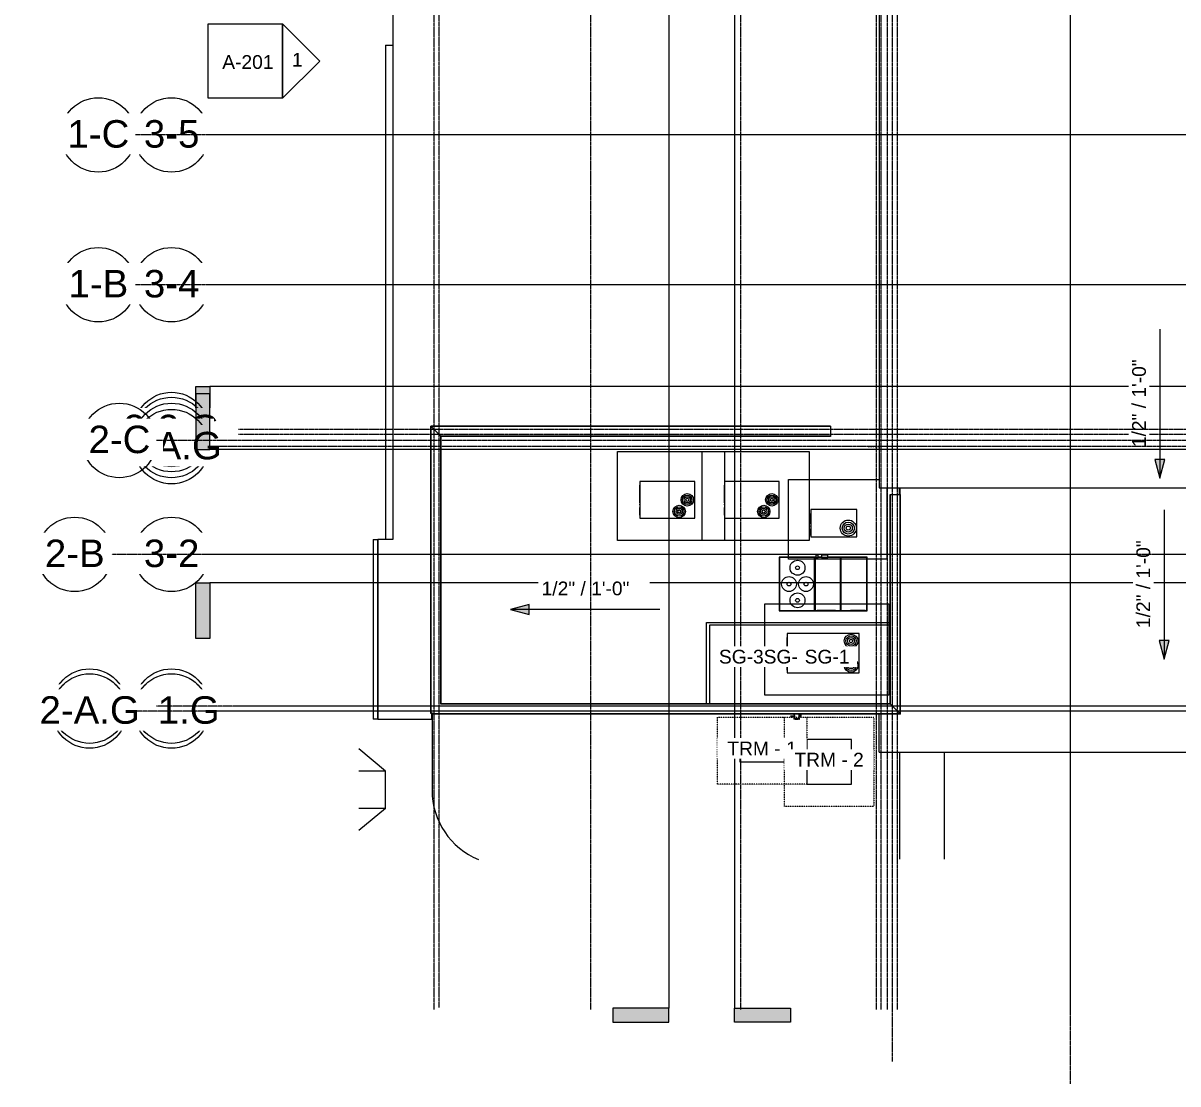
# Model space of a CAD drawing. Header units: inches. Extents: x 21400 to 32582, y -23426 to -19984.
# Drawn here: x 21400 to 23259, y -23396 to -21687 of the extents above; entities that cross this region are included whole.
import ezdxf

# ---------------------------------------------------------------- set-up
doc = ezdxf.new("R2010")
doc.units = ezdxf.units.IN
doc.header["$MEASUREMENT"] = 0
doc.linetypes.add('Dash', pattern=[0.25, 0.125, -0.125])
doc.linetypes.add('Grid Line 1_2_', pattern=[0.875, 0.5, -0.125, 0.125, -0.125])
for name, color, linetype, lineweight in [('A-DETL', 90, 'Continuous', 9), ('A-ROOF', 132, 'Continuous', 9), ('A-ROOF-OTLN', 132, 'Continuous', 9), ('A-WALL', 113, 'Continuous', 9), ('Conc', 7, 'Continuous', 9), ('E-ELE-QPM-IDEN', 2, 'Continuous', 9), ('E-ELEC-EQPM', 71, 'Continuous', 9), ('EOP-PR', 4, 'Continuous', 9), ('G-ANNO-DIMS', 111, 'Continuous', 9), ('G-ANNO-SYMB', 111, 'Continuous', 9), ('I-WALL', 2, 'Continuous', 9), ('M-EQPM', 50, 'Continuous', 9), ('P-SANR-FIXT', 6, 'Continuous', 9), ('S-GRID', 1, 'Continuous', 9), ('S-GRID-IDEN', 1, 'Continuous', 9)]:
    doc.layers.add(name, color=color, linetype=linetype, lineweight=lineweight)
doc.styles.add('Arial', font='arial.ttf', dxfattribs={"height": 44.258982})
doc.styles.add('Arial_1', font='arial.ttf', dxfattribs={"height": 22.129491})

# ---------------------------------------------------------------- blocks, each defined once
blk = doc.blocks.new('AHU-Rooftop-Carrier 48TC 15-28 ton - TC025-1347267-Roof Plan')
at = {"layer": 'M-EQPM'}
for p, q in [((-67.5, 43.2), (-70.7, 43.2)), ((-70.7, 43.2), (-70.7, -43.2)), ((-70.3, 42.5), (-70.3, -42.5)), ((70, 42.7), (-70, 42.7)), ((-44.1, 43.3), (-67.5, 43.3)), ((-67.5, 43.3), (-67.5, 42.7)), ((-67.5, 42.7), (-44.1, 42.7)), ((-44.1, 42.7), (-44.1, 43.3)), ((-20, 43.2), (-44.1, 43.2)), ((-29.1, 42.7), (-29.1, -42.7)), ((-28.1, 42.7), (-28.1, -42.7)), ((9.8, 43.3), (-20, 43.3)), ((-20, 43.3), (-20, 42.7)), ((-20, 42.7), (9.8, 42.7)), ((9.8, 42.7), (9.8, 43.3)), ((70.8, 43.2), (9.8, 43.2)), ((12.6, 42.7), (12.6, -42.7)), ((14.1, 42.7), (14.1, -42.7)), ((70.3, -42.5), (70.3, 42.5)), ((70.8, -43.2), (70.8, 43.2)), ((-70.7, -43.2), (-7.5, -43.2)), ((-70, -42.7), (70, -42.7)), ((2.5, -42.7), (-7.5, -42.7)), ((-7.5, -42.7), (-7.5, -46.3)), ((-7.5, -46.3), (2.5, -46.3)), ((2.5, -46.3), (2.5, -42.7)), ((2.5, -43.2), (8.1, -43.2)), ((11.6, -42.7), (8.1, -42.7)), ((8.1, -42.7), (8.1, -46.3)), ((8.1, -46.3), (11.6, -46.3)), ((11.6, -46.3), (11.6, -42.7)), ((11.6, -43.2), (70.8, -43.2))]:
    blk.add_line(p, q, dxfattribs=at)
for centre, radius in [((41.3, 26.2), 12), ((41.3, 26.2), 3), ((27.6, 0), 12), ((27.6, 0), 3), ((55, 0), 12), ((55, 0), 3), ((41.3, -26.2), 12), ((41.3, -26.2), 3)]:
    blk.add_circle(centre, radius, dxfattribs=at)
for centre, start, end in [((-70, 42.5), 90, 180), ((70, 42.5), 0, 90), ((-70, -42.5), 180, 270), ((70, -42.5), 270, 0)]:
    blk.add_arc(centre, 0.25, start, end, dxfattribs=at)
blk = doc.blocks.new('Carrier_48TC_Standard_Efficiency_Gas_Heat_Electric_Cooling_Packaged_Rooftop_Unit_3_to_15_nominal_tons - 15 ton 48TC__16-873539-Roof Plan')
at = {"layer": 'M-EQPM'}
for p, q in [((-105.9, -79.7), (-105.9, 67.7)), ((-105.9, 67.7), (93.9, 67.7)), ((93.9, 67.7), (93.9, -79.7)), ((57.9, 31.7), (-57.9, 31.7)), ((-57.9, 31.7), (-57.9, -31.7)), ((57.9, -31.7), (57.9, 31.7)), ((58.1, 27.3), (57.9, 27.3)), ((58.1, 27.3), (58.1, 15.4)), ((57.9, 15.4), (58.1, 15.4)), ((58.1, 10.3), (57.9, 10.3)), ((57.9, 9.3), (58.1, 9.3)), ((58.1, 6.7), (57.9, 6.7)), ((58.1, 9.3), (58.1, 10.3)), ((58.1, 10.3), (58.1, 9.3)), ((58.1, 6.7), (58.1, -25.1)), ((-57.9, -31.7), (57.9, -31.7)), ((57.9, -25.1), (58.1, -25.1)), ((93.9, -79.7), (-105.9, -79.7))]:
    blk.add_line(p, q, dxfattribs=at)
for centre, radius in [((-44.9, 19.7), 11), ((-44.9, 19.7), 8.25), ((-44.9, 19.7), 5.5), ((-44.9, 19.7), 2.75), ((-32.9, 0), 11), ((-32.9, 0), 8.25), ((-32.9, 0), 5.5), ((-32.9, 0), 2.75), ((-44.9, -19.7), 11), ((-44.9, -19.7), 8.25), ((-44.9, -19.7), 5.5), ((-44.9, -19.7), 2.75)]:
    blk.add_circle(centre, radius, dxfattribs=at)
blk = doc.blocks.new('Carrier_48TC_Standard_Efficiency_Gas_Heat_Electric_Cooling_Packaged_Rooftop_Unit_3_to_15_nominal_tons - 7_5 ton 48TC__08-873531-Roof Plan')
at = {"layer": 'M-EQPM'}
for p, q in [((-92.1, -77.8), (-92.1, 65.7)), ((-92.1, 65.7), (80.1, 65.7)), ((80.1, 65.7), (80.1, -77.8)), ((44.1, 29.7), (-44.1, 29.7)), ((-44.1, 29.7), (-44.1, -29.8)), ((44.1, -29.8), (44.1, 29.7)), ((44.2, 24.7), (44.1, 24.7)), ((44.2, 24.7), (44.2, 12.1)), ((44.1, 12.1), (44.2, 12.1)), ((44.2, 8.1), (44.1, 8.1)), ((44.1, 7.1), (44.2, 7.1)), ((44.2, 4.9), (44.1, 4.9)), ((44.2, 7.1), (44.2, 8.1)), ((44.2, 8.1), (44.2, 7.1)), ((44.2, 4.9), (44.2, -23.5)), ((-44.1, -29.8), (44.1, -29.8)), ((44.1, -23.5), (44.2, -23.5)), ((80.1, -77.8), (-92.1, -77.8))]:
    blk.add_line(p, q, dxfattribs=at)
for centre, radius in [((-19.1, 18.7), 10), ((-19.1, 18.7), 7.5), ((-19.1, 18.7), 5), ((-19.1, 18.7), 2.5), ((-32.1, 0), 10), ((-32.1, 0), 7.5), ((-32.1, 0), 5), ((-32.1, 0), 2.5)]:
    blk.add_circle(centre, radius, dxfattribs=at)
blk = doc.blocks.new('Carrier_48TC_Standard_Efficiency_Gas_Heat_Electric_Cooling_Packaged_Rooftop_Unit_3_to_15_nominal_tons - 6 ton 48TC__07-1350223-Roof Plan')
at = {"layer": 'M-EQPM'}
for p, q in [((-85.2, -56.9), (-85.2, 58)), ((-85.2, 58), (73.2, 58)), ((73.2, 58), (73.2, -70)), ((37.2, 22), (-37.2, 22)), ((-37.2, 22), (-37.2, -22)), ((37.2, -22), (37.2, 22)), ((37.3, 19.7), (37.2, 19.7)), ((37.3, 19.7), (37.3, 9.2)), ((37.2, 9.2), (37.3, 9.2)), ((37.3, 5.3), (37.2, 5.3)), ((37.2, 4.2), (37.3, 4.2)), ((37.3, 1.4), (37.2, 1.4)), ((37.3, 4.2), (37.3, 5.3)), ((37.3, 5.3), (37.3, 4.2)), ((37.3, 1.4), (37.3, -15.4)), ((37.2, -15.4), (37.3, -15.4)), ((-37.2, -22), (37.2, -22)), ((73.2, -70), (-73.1, -70))]:
    blk.add_line(p, q, dxfattribs=at)
for radius in [13, 9.75, 6.5, 3.25]:
    blk.add_circle((-23.2, 8), radius, dxfattribs=at)
blk = doc.blocks.new('Transformer-Dry-Type-Siemens - 6x6x6-1004770-Roof Plan')
at = {"layer": 'E-ELEC-EQPM', "linetype": 'Dash'}
for p, q in [((-72, -72), (-72, 72)), ((-72, 72), (72, 72)), ((72, 72), (72, -72)), ((72, -72), (-72, -72))]:
    blk.add_line(p, q, dxfattribs=at)
at = {"layer": 'E-ELEC-EQPM'}
for p, q in [((36, 36), (-36, 36)), ((-36, 36), (-36, -36)), ((36, -36), (36, 36)), ((-36, -36), (36, -36))]:
    blk.add_line(p, q, dxfattribs=at)
blk = doc.blocks.new('Transformer-Dry-Type-Siemens - 6x3x6-1005805-Roof Plan')
at = {"layer": 'E-ELEC-EQPM', "linetype": 'Dash'}
for p, q in [((-72, -54), (-72, 54)), ((-72, 54), (72, 54)), ((72, 54), (72, -54)), ((72, -54), (-72, -54))]:
    blk.add_line(p, q, dxfattribs=at)
at = {"layer": 'E-ELEC-EQPM'}
for p, q in [((36, 18), (-36, 18)), ((-36, 18), (-36, -18)), ((36, -18), (36, 18)), ((-36, -18), (36, -18))]:
    blk.add_line(p, q, dxfattribs=at)
blk = doc.blocks.new('gas_meter-250_cfh_2214 - gas_meter-250_cfh_2214-1353211-Roof Plan')
at = {"layer": 'P-SANR-FIXT'}
for p, q in [((-3, 0.4), (-9.2, 0.4)), ((-4.4, 3.6), (-4.4, 3.2)), ((-4.4, 3.2), (-4.1, 3.2)), ((-4.1, 3.2), (-3.3, 3.2)), ((-4, 1.8), (-4, 0.4)), ((-4, 1.8), (-4, 0.4)), ((-3.8, 2.9), (-3.8, 2.6)), ((-3.8, 2), (-3.8, 1.8)), ((3.3, 3.2), (4.1, 3.2)), ((6.2, 0.5), (3.5, 0.5)), ((3.8, 2.6), (3.8, 3)), ((4, 0.5), (4, 1.8)), ((4, 0.5), (4, 1.8)), ((4.1, 3.2), (4.4, 3.2)), ((4.4, 3.2), (4.4, 3.6)), ((6.3, 3.6), (6.3, 0.6)), ((7.3, 0.6), (7.3, 3.6)), ((-9.9, 0), (-10.2, 0)), ((-9.2, 0), (-9.5, 0)), ((-9.2, -0.4), (-3, -0.4)), ((-4.4, -3.3), (-4.4, -4.6)), ((-4.1, -3.3), (-4.4, -3.3)), ((-4.3, -4.7), (-3.9, -4.7)), ((-3.3, -3.3), (-4.1, -3.3)), ((-4, -0.4), (-4, -2)), ((-4, -0.4), (-4, -2)), ((-3.8, -2), (-3.8, -2.1)), ((-3.8, -2.8), (-3.8, -3.1)), ((-3.8, -3.1), (-3.6, -3.1)), ((-3.6, -3.1), (-3.8, -3.1)), ((-3.1, -4.7), (3.1, -4.7)), ((-2.8, 0), (-3, 0)), ((-2.5, -4), (-2.7, -3.8)), ((-2, -4), (-2.5, -4)), ((-2.5, -4), (-2, -4)), ((-2.2, 0), (-2.4, 0)), ((2, -4), (-2, -4)), ((-2, -4), (2, -4)), ((-2, -4), (2, -4)), ((2, -3.8), (2.2, -3.8)), ((2, -4), (2.5, -4)), ((2.5, -4), (2, -4)), ((2.8, -3.8), (2.5, -4)), ((2.8, 0), (2.8, 0)), ((3.3, 0), (3.5, 0)), ((4.1, -3.3), (3.4, -3.3)), ((3.5, -0.5), (6.2, -0.5)), ((3.6, -3.1), (3.8, -3.1)), ((3.8, -3.1), (3.6, -3.1)), ((3.8, -2.6), (3.8, -2.4)), ((3.8, -3.1), (3.8, -2.8)), ((3.9, -4.7), (4.3, -4.7)), ((4, -2), (4, -0.5)), ((4, -2), (4, -0.5)), ((4.4, -3.3), (4.1, -3.3)), ((4.4, -4.6), (4.4, -3.3))]:
    blk.add_line(p, q, dxfattribs=at)
at = {"layer": 'P-SANR-FIXT', "flags": 128}
for points in [[(-9.2, 0.4), (-9.3, 0.4), (-9.3, 0.4), (-9.4, 0.4), (-9.4, 0.4), (-9.4, 0.4), (-9.5, 0.4), (-9.5, 0.4), (-9.6, 0.4), (-9.6, 0.4), (-9.6, 0.4), (-9.7, 0.4), (-9.7, 0.4), (-9.7, 0.4), (-9.8, 0.4), (-9.8, 0.4), (-9.8, 0.4), (-9.9, 0.4), (-9.9, 0.4), (-9.9, 0.4), (-10, 0.4), (-10, 0.4), (-10, 0.4), (-10, 0.4), (-10.1, 0.4), (-10.1, 0.4), (-10.1, 0.4), (-10.1, 0.4), (-10.1, 0.4), (-10.2, 0.4), (-10.2, 0.4), (-10.2, 0.4), (-10.2, 0.4), (-10.2, 0.4), (-10.2, 0.4), (-10.2, 0.4), (-10.2, 0.4), (-10.2, 0.4), (-10.2, 0.4), (-10.2, 0.4)], [(-3.8, 2.3), (-3.8, 2.4), (-3.9, 2.4), (-3.9, 2.4), (-4, 2.5), (-4, 2.5), (-4, 2.5), (-4.1, 2.6), (-4.1, 2.6), (-4.1, 2.6), (-4.2, 2.7), (-4.2, 2.7), (-4.2, 2.8), (-4.3, 2.8), (-4.3, 2.9), (-4.3, 2.9), (-4.3, 3), (-4.4, 3), (-4.4, 3.1), (-4.4, 3.1), (-4.4, 3.2)], [(-2.7, 3.6), (-2.8, 3.6), (-2.9, 3.5), (-2.9, 3.5), (-3, 3.5), (-3.1, 3.4), (-3.1, 3.4), (-3.2, 3.3), (-3.3, 3.3), (-3.3, 3.2), (-3.4, 3.2), (-3.4, 3.1), (-3.5, 3), (-3.5, 3), (-3.6, 2.9), (-3.6, 2.9), (-3.7, 2.8), (-3.7, 2.7), (-3.8, 2.6), (-3.8, 2.6), (-3.8, 2.5), (-3.8, 2.4), (-3.9, 2.3), (-3.9, 2.3), (-3.9, 2.2), (-3.9, 2.1), (-3.9, 2), (-3.9, 2), (-4, 1.9), (-4, 1.8), (-4, 1.8)], [(-2.2, 0.4), (-2.5, 0.4), (-3, 0.4)], [(4, 1.8), (4, 1.9), (4, 1.9), (4, 2), (4, 2.1), (4, 2.2), (4, 2.2), (4, 2.3), (3.9, 2.4), (3.9, 2.5), (3.9, 2.5), (3.9, 2.6), (3.8, 2.7), (3.8, 2.8), (3.7, 2.8), (3.7, 2.9), (3.6, 3), (3.6, 3), (3.5, 3.1), (3.5, 3.1), (3.4, 3.2), (3.4, 3.3), (3.3, 3.3), (3.3, 3.4), (3.2, 3.4), (3.1, 3.5), (3.1, 3.5), (3, 3.5), (2.9, 3.6), (2.8, 3.6), (2.8, 3.6)], [(3.5, 0.5), (3.5, 0.5), (3.5, 0.5), (3.4, 0.5), (3.4, 0.5), (3.4, 0.5), (3.3, 0.5), (3.3, 0.5), (3.3, 0.5), (3.2, 0.5), (3.2, 0.5), (3.2, 0.5), (3.2, 0.5), (3.1, 0.5), (3.1, 0.5), (3.1, 0.5), (3.1, 0.5), (3, 0.5), (3, 0.5), (3, 0.5), (3, 0.5), (3, 0.5), (2.9, 0.5), (2.9, 0.5), (2.9, 0.5), (2.9, 0.5), (2.9, 0.5), (2.9, 0.5), (2.8, 0.5), (2.8, 0.5), (2.8, 0.5), (2.8, 0.5), (2.8, 0.5), (2.8, 0.5), (2.8, 0.5), (2.8, 0.5), (2.8, 0.5), (2.8, 0.5), (2.8, 0.5), (2.8, 0.5)], [(4.4, 3.2), (4.4, 3.1), (4.4, 3.1), (4.4, 3), (4.3, 3), (4.3, 2.9), (4.3, 2.9), (4.3, 2.8), (4.2, 2.8), (4.2, 2.7), (4.2, 2.7), (4.1, 2.6), (4.1, 2.6), (4.1, 2.5), (4, 2.5), (4, 2.5), (3.9, 2.4), (3.9, 2.4)], [(6.3, 0.6), (6.3, 0.6), (6.3, 0.6), (6.3, 0.6), (6.3, 0.6), (6.3, 0.6), (6.3, 0.6), (6.3, 0.6), (6.3, 0.6), (6.3, 0.6), (6.3, 0.6), (6.3, 0.6), (6.3, 0.6), (6.2, 0.6), (6.2, 0.6), (6.2, 0.5), (6.2, 0.5), (6.2, 0.5), (6.2, 0.5), (6.2, 0.5), (6.2, 0.5), (6.2, 0.5), (6.2, 0.5), (6.2, 0.5), (6.2, 0.5), (6.2, 0.5), (6.2, 0.5), (6.2, 0.5), (6.2, 0.5), (6.2, 0.5), (6.2, 0.5), (6.2, 0.5), (6.2, 0.5), (6.2, 0.5), (6.2, 0.5), (6.2, 0.5), (6.2, 0.5), (6.2, 0.5), (6.2, 0.5), (6.2, 0.5), (6.2, 0.5)], [(6.2, -0.5), (6.2, -0.5), (6.2, -0.5), (6.3, -0.5), (6.3, -0.5), (6.4, -0.5), (6.4, -0.5), (6.5, -0.5), (6.5, -0.4), (6.5, -0.4), (6.6, -0.4), (6.6, -0.4), (6.7, -0.4), (6.7, -0.4), (6.7, -0.3), (6.8, -0.3), (6.8, -0.3), (6.9, -0.3), (6.9, -0.2), (6.9, -0.2), (7, -0.2), (7, -0.1), (7, -0.1), (7, -0.1), (7.1, 0), (7.1, 0), (7.1, 0), (7.1, 0.1), (7.2, 0.1), (7.2, 0.2), (7.2, 0.2), (7.2, 0.3), (7.2, 0.3), (7.2, 0.3), (7.2, 0.4), (7.2, 0.4), (7.3, 0.5), (7.3, 0.5), (7.3, 0.6), (7.3, 0.6), (7.3, 0.6)], [(-10.2, -0.4), (-10.2, -0.4), (-10.2, -0.4), (-10.2, -0.4), (-10.2, -0.4), (-10.2, -0.4), (-10.2, -0.4), (-10.2, -0.4), (-10.2, -0.4), (-10.2, -0.4), (-10.2, -0.4), (-10.1, -0.4), (-10.1, -0.4), (-10.1, -0.4), (-10.1, -0.4), (-10.1, -0.4), (-10, -0.4), (-10, -0.4), (-10, -0.4), (-10, -0.4), (-9.9, -0.4), (-9.9, -0.4), (-9.9, -0.4), (-9.8, -0.4), (-9.8, -0.4), (-9.8, -0.4), (-9.7, -0.4), (-9.7, -0.4), (-9.7, -0.4), (-9.6, -0.4), (-9.6, -0.4), (-9.6, -0.4), (-9.5, -0.4), (-9.5, -0.4), (-9.4, -0.4), (-9.4, -0.4), (-9.4, -0.4), (-9.3, -0.4), (-9.3, -0.4), (-9.2, -0.4), (-9.2, -0.4)], [(-4.4, -3.3), (-4.4, -3.3), (-4.4, -3.3), (-4.4, -3.2), (-4.4, -3.2), (-4.4, -3.1), (-4.4, -3.1), (-4.4, -3), (-4.3, -3), (-4.3, -3), (-4.3, -2.9), (-4.3, -2.9), (-4.3, -2.8), (-4.3, -2.8), (-4.2, -2.8)], [(-4.3, -4.7), (-4.3, -4.7), (-4.3, -4.7), (-4.3, -4.7), (-4.3, -4.7), (-4.3, -4.7), (-4.3, -4.7), (-4.3, -4.7), (-4.3, -4.7), (-4.3, -4.7), (-4.3, -4.7), (-4.3, -4.7), (-4.3, -4.7), (-4.3, -4.7), (-4.3, -4.7), (-4.4, -4.7), (-4.4, -4.7), (-4.4, -4.7), (-4.4, -4.7), (-4.4, -4.7), (-4.4, -4.7), (-4.4, -4.6), (-4.4, -4.6), (-4.4, -4.6), (-4.4, -4.6), (-4.4, -4.6), (-4.4, -4.6), (-4.4, -4.6), (-4.4, -4.6), (-4.4, -4.6), (-4.4, -4.6), (-4.4, -4.6), (-4.4, -4.6), (-4.4, -4.6), (-4.4, -4.6), (-4.4, -4.6), (-4.4, -4.6), (-4.4, -4.6), (-4.4, -4.6), (-4.4, -4.6), (-4.4, -4.6)], [(-4.2, -2.8), (-4.2, -2.7), (-4.2, -2.7), (-4.2, -2.7), (-4.1, -2.6), (-4.1, -2.6), (-4.1, -2.6), (-4, -2.5), (-4, -2.5), (-4, -2.5), (-3.9, -2.4), (-3.9, -2.4), (-3.9, -2.4), (-3.8, -2.4), (-3.8, -2.4)], [(-4, -2), (-4, -2.1), (-3.9, -2.1), (-3.9, -2.2), (-3.9, -2.3), (-3.9, -2.4), (-3.9, -2.5), (-3.9, -2.5), (-3.9, -2.6), (-3.8, -2.7), (-3.8, -2.8), (-3.8, -2.8), (-3.7, -2.9), (-3.7, -3), (-3.6, -3), (-3.6, -3.1), (-3.6, -3.2), (-3.5, -3.2), (-3.5, -3.3), (-3.4, -3.4), (-3.3, -3.4), (-3.3, -3.5), (-3.2, -3.5), (-3.2, -3.6), (-3.1, -3.6), (-3, -3.7), (-3, -3.7), (-2.9, -3.7), (-2.8, -3.8), (-2.8, -3.8), (-2.7, -3.8), (-2.6, -3.9), (-2.5, -3.9), (-2.5, -3.9), (-2.4, -3.9), (-2.3, -4), (-2.2, -4), (-2.1, -4), (-2.1, -4), (-2, -4), (-2, -4)], [(-3, -0.4), (-2.4, -0.4), (-2.2, -0.4)], [(2, -4), (2.1, -4), (2.2, -4), (2.3, -4), (2.4, -4), (2.4, -3.9), (2.5, -3.9), (2.6, -3.9), (2.7, -3.9), (2.7, -3.9), (2.8, -3.8), (2.9, -3.8), (3, -3.8), (3, -3.7), (3.1, -3.7), (3.2, -3.6), (3.2, -3.6), (3.3, -3.5), (3.4, -3.5), (3.4, -3.4), (3.5, -3.4), (3.5, -3.3), (3.6, -3.3), (3.6, -3.2), (3.7, -3.1), (3.7, -3.1), (3.8, -3), (3.8, -2.9), (3.8, -2.9), (3.9, -2.8), (3.9, -2.7), (3.9, -2.6), (4, -2.6), (4, -2.5), (4, -2.4), (4, -2.3), (4, -2.2), (4, -2.2), (4, -2.1), (4, -2), (4, -2)], [(2.8, -0.5), (2.8, -0.5), (2.8, -0.5), (2.8, -0.5), (2.8, -0.5), (2.8, -0.5), (2.8, -0.5), (2.8, -0.5), (2.8, -0.5), (2.8, -0.5), (2.8, -0.5), (2.8, -0.5), (2.8, -0.5), (2.9, -0.5), (2.9, -0.5), (2.9, -0.5), (2.9, -0.5), (2.9, -0.5), (3, -0.5), (3, -0.5), (3, -0.5), (3, -0.5), (3, -0.5), (3.1, -0.5), (3.1, -0.5), (3.1, -0.5), (3.1, -0.5), (3.2, -0.5), (3.2, -0.5), (3.2, -0.5), (3.2, -0.5), (3.3, -0.5), (3.3, -0.5), (3.3, -0.5), (3.4, -0.5), (3.4, -0.5), (3.4, -0.5), (3.4, -0.5), (3.5, -0.5), (3.5, -0.5), (3.5, -0.5)], [(3.9, -2.4), (3.9, -2.4), (3.9, -2.5), (4, -2.5), (4, -2.5), (4, -2.5), (4.1, -2.6), (4.1, -2.6), (4.1, -2.6), (4.2, -2.7), (4.2, -2.7), (4.2, -2.7), (4.2, -2.8), (4.3, -2.8), (4.3, -2.9), (4.3, -2.9), (4.3, -2.9), (4.3, -3), (4.4, -3), (4.4, -3.1), (4.4, -3.1), (4.4, -3.1), (4.4, -3.2), (4.4, -3.2), (4.4, -3.3), (4.4, -3.3), (4.4, -3.3)], [(4.4, -4.6), (4.4, -4.6), (4.4, -4.6), (4.4, -4.6), (4.4, -4.6), (4.4, -4.6), (4.4, -4.6), (4.4, -4.6), (4.4, -4.6), (4.4, -4.6), (4.4, -4.6), (4.4, -4.6), (4.4, -4.6), (4.4, -4.6), (4.4, -4.6), (4.4, -4.6), (4.4, -4.6), (4.4, -4.6), (4.4, -4.6), (4.4, -4.7), (4.4, -4.7), (4.4, -4.7), (4.4, -4.7), (4.4, -4.7), (4.4, -4.7), (4.3, -4.7), (4.3, -4.7), (4.3, -4.7), (4.3, -4.7), (4.3, -4.7), (4.3, -4.7), (4.3, -4.7), (4.3, -4.7), (4.3, -4.7), (4.3, -4.7), (4.3, -4.7), (4.3, -4.7), (4.3, -4.7), (4.3, -4.7), (4.3, -4.7), (4.3, -4.7)]]:
    blk.add_lwpolyline(points, dxfattribs=at)
at = {"layer": 'P-SANR-FIXT'}
for centre, radius, start, end in [((-2, 1.8), 2, 110.8055, 180), ((-2, 1.8), 1.84, 171.362, 180), ((2, 1.8), 1.84, 81.362, 90), ((2, 1.8), 2, 360, 69.1945), ((-2, -2), 2, 180, 270), ((-2, -2), 1.84, 261.362, 270), ((2, -2), 2, 270, 360), ((2, -2), 1.84, 351.362, 0)]:
    blk.add_arc(centre, radius, start, end, dxfattribs=at)
blk = doc.blocks.new('Grid - Grid Head - Circle-14747-Roof Plan')
at = {"layer": 'S-GRID-IDEN'}
blk.add_circle((0, 0), 0.25, dxfattribs=at)
blk = doc.blocks.new('Section - 3_32_ x 3_8_-18514-Roof Plan')
at = {"layer": 'G-ANNO-SYMB'}
blk.add_hatch(color=256, dxfattribs=at).paths.add_polyline_path([(0, 0.375), (0, 0), (-0.09375, 0), (-0.09375, 0.375)], flags=0)
for p, q in [((0, 0.375), (-0.09375, 0.375)), ((-0.09375, 0.375), (-0.09375, 0)), ((0, 0), (0, 0.375)), ((-0.09375, 0), (0, 0))]:
    blk.add_line(p, q, dxfattribs=at)
blk = doc.blocks.new('Elevation - Detail Number-93309-Roof Plan')
at = {"layer": 'G-ANNO-SYMB'}
for p, q in [((-0.25, -0.25), (-0.25, 0.25)), ((-0.25, 0.25), (0.25, 0.25)), ((0.25, 0.25), (0.25, -0.25)), ((0.25, -0.25), (-0.25, -0.25))]:
    blk.add_line(p, q, dxfattribs=at)
blk = doc.blocks.new('Elevation - Detail Number-93036-Roof Plan')
at = {"layer": 'G-ANNO-SYMB'}
for p, q in [((0, 0.25), (-0.25, 0)), ((0.25, 0), (0, 0.25)), ((-0.25, 0), (0.25, 0))]:
    blk.add_line(p, q, dxfattribs=at)

msp = doc.modelspace()

# ---------------------------------------------------------------- hatches: boundary and pattern name
at = {"layer": 'G-ANNO-DIMS'}
for points in [[(23229.94761, -22420.19041), (23237.98608, -22390.19041), (23221.90913, -22390.19041)], [(22184.60498, -22631.54384), (22214.60498, -22639.58231), (22214.60498, -22623.50536)], [(23236.83224, -22711.54836), (23244.87071, -22681.54836), (23228.79376, -22681.54836)]]:
    msp.add_hatch(color=256, dxfattribs=at).paths.add_polyline_path(points, flags=0)

# ---------------------------------------------------------------- linework, layer by layer
at = {"layer": 'A-DETL', "linetype": 'Dash'}
msp.add_line((22760.4857, -22369.55281), (22778.13923, -22369.55281), dxfattribs=at)
at = {"layer": 'A-ROOF'}
for p, q in [((21994.89023, -20889.05281), (21994.89023, -22519.05281)), ((22778.13923, -21120.45299), (22778.13923, -22435.80381)), ((22778.13923, -22435.80381), (26283.89023, -22435.80381)), ((22810.70273, -22446.67781), (22810.70273, -22435.80381)), ((22811.14023, -22435.80381), (22811.14023, -22446.67781)), ((21994.89023, -22519.05281), (21970.89023, -22519.05281)), ((21970.89023, -22519.05281), (21970.89023, -22808.30281)), ((21970.89023, -22808.30281), (22057.89023, -22808.30281)), ((22057.89023, -22808.30281), (22057.89023, -22799.05281)), ((22778.14023, -22861.61531), (22778.14023, -22800.11531)), ((22778.14023, -22861.61531), (23930.39023, -22861.61531))]:
    msp.add_line(p, q, dxfattribs=at)
at = {"layer": 'A-ROOF-OTLN'}
for p, q in [((21963.34092, -22519.05281), (21963.34092, -22808.30281)), ((21963.34092, -22519.05281), (21970.89023, -22519.05281)), ((21963.95273, -22808.30281), (21963.95273, -22519.05281)), ((21970.82773, -22808.30281), (21970.82773, -22519.05281)), ((21970.89023, -22808.30281), (21963.34092, -22808.30281))]:
    msp.add_line(p, q, dxfattribs=at)
at = {"layer": 'A-WALL'}
for p, q in [((22056.26523, -22336.67781), (22072.76523, -22353.17781)), ((22056.26523, -22799.05281), (22056.26523, -22336.67781)), ((22699.76523, -22336.67781), (22056.26523, -22336.67781)), ((22056.76523, -22799.05281), (22056.76523, -22337.17781)), ((22699.76523, -22337.17781), (22056.76523, -22337.17781)), ((22699.76523, -22336.67781), (22699.76523, -22353.17781)), ((22072.26523, -22784.11531), (22072.26523, -22352.67781)), ((22699.76523, -22352.67781), (22072.26523, -22352.67781)), ((22072.76523, -22783.61531), (22072.76523, -22353.17781)), ((22699.76523, -22353.17781), (22072.76523, -22353.17781)), ((22795.70273, -22446.67781), (22812.20273, -22446.67781)), ((22795.70273, -22783.61531), (22795.70273, -22446.67781)), ((22796.20273, -22784.11531), (22796.20273, -22446.67781)), ((22811.70273, -22799.61531), (22811.70273, -22446.67781)), ((22812.20273, -22800.11531), (22812.20273, -22446.67781)), ((22796.20273, -22784.11531), (22072.26523, -22784.11531)), ((22795.70273, -22783.61531), (22072.76523, -22783.61531)), ((22795.70273, -22783.61531), (22812.20273, -22800.11531)), ((22058.51523, -22799.05281), (22056.26523, -22799.05281)), ((22058.51523, -22800.11531), (22058.51523, -22797.86531)), ((22811.70273, -22799.61531), (22058.51523, -22799.61531)), ((22812.20273, -22800.11531), (22058.51523, -22800.11531))]:
    msp.add_line(p, q, dxfattribs=at)
at = {"layer": 'Conc'}
for p, q in [((21983.23523, -21722.92781), (21994.89023, -21722.92781)), ((21983.23523, -21722.92781), (21983.23523, -22519.05281)), ((22058.14023, -22799.42781), (22058.14023, -22923.08555)), ((22811.01523, -23034.05883), (22811.01523, -22861.61531)), ((22883.01523, -23034.05883), (22883.01523, -22861.61531))]:
    msp.add_line(p, q, dxfattribs=at)
msp.add_arc((22178.14023, -22923.08555), 120, 180, 247.80049281, dxfattribs=at)
at = {"layer": 'EOP-PR'}
for p, q in [((21983.23523, -22892.0707), (21940.4448, -22856.41201)), ((21983.23523, -22892.0707), (21940.4448, -22892.0707)), ((21983.23523, -22952.06748), (21983.23523, -22892.0707)), ((21983.23523, -22952.06748), (21940.4448, -22987.72616)), ((21983.23523, -22952.06748), (21940.4448, -22952.06748))]:
    msp.add_line(p, q, dxfattribs=at)
at = {"layer": 'G-ANNO-DIMS'}
for p, q in [((23229.94761, -22180.19041), (23229.94761, -22420.19041)), ((23237.98608, -22390.19041), (23221.90913, -22390.19041)), ((23221.90913, -22390.19041), (23229.94761, -22420.19041)), ((23229.94761, -22420.19041), (23237.98608, -22390.19041)), ((23236.83224, -22471.54836), (23236.83224, -22711.54836)), ((22214.60498, -22623.50536), (22184.60498, -22631.54384)), ((22214.60498, -22639.58231), (22214.60498, -22623.50536)), ((22184.60498, -22631.54384), (22214.60498, -22639.58231)), ((22424.60498, -22631.54384), (22184.60498, -22631.54384)), ((23244.87071, -22681.54836), (23228.79376, -22681.54836)), ((23228.79376, -22681.54836), (23236.83224, -22711.54836)), ((23236.83224, -22711.54836), (23244.87071, -22681.54836))]:
    msp.add_line(p, q, dxfattribs=at)
at = {"layer": 'G-ANNO-SYMB'}
for p, q in [((22439.17362, -20315.10083), (22439.17362, -23273.8711)), ((22544.94179, -20315.10083), (22544.94179, -23273.8711)), ((26603.82365, -22272.83309), (21700.45903, -22272.83309)), ((26603.82365, -22588.63029), (21700.45903, -22588.63029))]:
    msp.add_line(p, q, dxfattribs=at)
at = {"layer": 'I-WALL'}
for p, q in [((22500.14023, -22652.49031), (22795.70273, -22652.49031)), ((22500.14023, -22783.61531), (22500.14023, -22652.49031)), ((22795.70273, -22657.24031), (22504.89023, -22657.24031)), ((22504.89023, -22657.24031), (22504.89023, -22783.61531))]:
    msp.add_line(p, q, dxfattribs=at)
at = {"layer": 'S-GRID', "linetype": 'Grid Line 1_2_'}
for p, q in [((22061.64023, -23275.7461), (22061.64023, -20106.62785)), ((22069.64023, -23272.9264), (22069.64023, -20103.80815)), ((22555.14023, -23275.7461), (22555.14023, -20106.62785)), ((22773.39023, -23275.7461), (22773.39023, -20106.62785)), ((22781.39023, -23275.7461), (22781.39023, -20106.62785)), ((22781.39023, -23275.7461), (22781.39023, -20106.62785)), ((22791.39023, -23275.7461), (22791.39023, -20106.62785)), ((22799.39023, -23275.7461), (22799.39023, -20106.62785)), ((22807.39023, -23275.7461), (22807.39023, -20106.62785)), ((23085.89023, -23275.7461), (23085.89023, -20106.62785)), ((22799.39023, -23359.7461), (22799.39023, -20190.62785)), ((23085.89023, -23395.7461), (23085.89023, -20226.62785))]:
    msp.add_line(p, q, dxfattribs=at)

# ---------------------------------------------------------------- block references
at = {"layer": 'E-ELEC-EQPM'}
for name, p in [('Transformer-Dry-Type-Siemens - 6x3x6-1005805-Roof Plan', (22589.51523, -22859.05281)), ('Transformer-Dry-Type-Siemens - 6x6x6-1004770-Roof Plan', (22697.51523, -22877.05281))]:
    msp.add_blockref(name, p, dxfattribs=at)
at = {"layer": 'G-ANNO-SYMB', "xscale": 239.9999999999998, "yscale": 239.9999999999998, "zscale": 239.9999999999998}
msp.add_blockref('Elevation - Detail Number-93309-Roof Plan', (21757.52774, -21748.61306), dxfattribs=at)
at = {"layer": 'G-ANNO-SYMB', "extrusion": (0, 0, -1), "xscale": 239.9999999999998, "yscale": 239.9999999999998, "zscale": 239.9999999999998}
for p, rotation in [((-21700.45903, -22588.63029), 180), ((-22544.94179, -23273.8711), 90.00000000000053)]:
    msp.add_blockref('Section - 3_32_ x 3_8_-18514-Roof Plan', p, dxfattribs=dict(at, rotation=rotation))
at = {"layer": 'G-ANNO-SYMB', "xscale": 239.9999999999998, "yscale": 239.9999999999998, "zscale": 239.9999999999998, "rotation": 89.99999999999947}
msp.add_blockref('Section - 3_32_ x 3_8_-18514-Roof Plan', (22439.17362, -23273.8711), dxfattribs=at)
at = {"layer": 'M-EQPM', "rotation": 180}
for name, p in [('Carrier_48TC_Standard_Efficiency_Gas_Heat_Electric_Cooling_Packaged_Rooftop_Unit_3_to_15_nominal_tons - 7_5 ton 48TC__08-873531-Roof Plan', (22436.89023, -22455.21739)), ('Carrier_48TC_Standard_Efficiency_Gas_Heat_Electric_Cooling_Packaged_Rooftop_Unit_3_to_15_nominal_tons - 7_5 ton 48TC__08-873531-Roof Plan', (22573.01523, -22455.21739)), ('Carrier_48TC_Standard_Efficiency_Gas_Heat_Electric_Cooling_Packaged_Rooftop_Unit_3_to_15_nominal_tons - 6 ton 48TC__07-1350223-Roof Plan', (22705.01523, -22492.67781)), ('AHU-Rooftop-Carrier 48TC 15-28 ton - TC025-1347267-Roof Plan', (22687.76523, -22590.80281)), ('Carrier_48TC_Standard_Efficiency_Gas_Heat_Electric_Cooling_Packaged_Rooftop_Unit_3_to_15_nominal_tons - 15 ton 48TC__16-873539-Roof Plan', (22687.76523, -22702.17781))]:
    msp.add_blockref(name, p, dxfattribs=at)
at = {"layer": 'P-SANR-FIXT'}
msp.add_blockref('gas_meter-250_cfh_2214 - gas_meter-250_cfh_2214-1353211-Roof Plan', (22645.14023, -22803.74031), dxfattribs=at)
at = {"layer": 'S-GRID-IDEN', "xscale": 239.9999999999998, "yscale": 239.9999999999998, "zscale": 239.9999999999998}
for p, rotation in [((21638.58403, -21867.55281), 89.9999999999998), ((21638.58403, -22108.80281), 89.9999999999998), ((21638.58403, -22350.05281), 89.99999999999984), ((21482.58403, -22543.05281), 89.99999999999984), ((21638.58403, -22543.05281), 89.99999999999984), ((21638.58403, -22787.30281), 89.99999999999984)]:
    msp.add_blockref('Grid - Grid Head - Circle-14747-Roof Plan', p, dxfattribs=dict(at, rotation=rotation))

# ---------------------------------------------------------------- next in the draw order: texts
at = {"layer": 'E-ELE-QPM-IDEN', "char_height": 22.129491, "attachment_point": 2, "line_spacing_factor": 0.938532, "style": 'Arial_1', "bg_fill": 3, "box_fill_scale": 1.25, "bg_fill_color": 0, "bg_fill_transparency": 0}
for s, insert, width in [('SG-3', (22556.00912, -22696.68482), 85.86), ('TRM - 1', (22589.32551, -22844.49732), 132.57)]:
    msp.add_mtext(s, dxfattribs=dict(at, insert=insert, width=width))
at = {"layer": 'G-ANNO-DIMS', "insert": (22234.51748, -22586.79896), "char_height": 22.129491, "width": 168.21, "attachment_point": 1, "line_spacing_factor": 0.938532, "style": 'Arial_1', "bg_fill": 3, "box_fill_scale": 1.25, "bg_fill_color": 0, "bg_fill_transparency": 0}
msp.add_mtext('1/2" / 1\'-0"', dxfattribs=at)
at = {"layer": 'G-ANNO-SYMB', "insert": (21761.52167, -21739.07947), "char_height": 22.129491, "width": 98.28, "attachment_point": 2, "line_spacing_factor": 0.938532, "style": 'Arial_1', "bg_fill": 3, "box_fill_scale": 1.25, "bg_fill_color": 0, "bg_fill_transparency": 0}
msp.add_mtext('A-201', dxfattribs=at)
at = {"layer": 'S-GRID-IDEN', "char_height": 44.258982, "attachment_point": 2, "line_spacing_factor": 0.938532, "style": 'Arial', "bg_fill": 3, "box_fill_scale": 1.25, "bg_fill_color": 0, "bg_fill_transparency": 0}
for s, insert, width in [('3-5', (21638.82776, -21843.72844), 106.38), ('3-4', (21638.82776, -22084.97844), 106.38), ('3-3', (21638.82776, -22326.22844), 106.38), ('2-B', (21482.82776, -22519.22844), 114.48), ('3-2', (21638.82776, -22519.22844), 106.38), ('3-1', (21638.82776, -22763.47844), 106.38)]:
    msp.add_mtext(s, dxfattribs=dict(at, insert=insert, width=width))

# ---------------------------------------------------------------- next in the draw order: linework, layer by layer
at = {"layer": 'S-GRID', "linetype": 'Grid Line 1_2_'}
for p, q in [((22313.89023, -23275.7461), (22313.89023, -20106.62785)), ((26605.69865, -21867.55281), (21698.58403, -21867.55281)), ((26605.69865, -22108.80281), (21698.58403, -22108.80281)), ((26336.79034, -22350.05281), (21698.58403, -22350.05281)), ((26336.79034, -22543.05281), (21698.58403, -22543.05281)), ((26336.79034, -22787.30281), (21698.58403, -22787.30281))]:
    msp.add_line(p, q, dxfattribs=at)

# ---------------------------------------------------------------- next in the draw order: block references
at = {"layer": 'G-ANNO-SYMB', "extrusion": (0, 0, -1), "xscale": 239.9999999999998, "yscale": 239.9999999999998, "zscale": 239.9999999999998}
for name, p, rotation in [('Elevation - Detail Number-93036-Roof Plan', (-21817.52774, -21748.61306), 90.00000000002636), ('Section - 3_32_ x 3_8_-18514-Roof Plan', (-21700.45903, -22272.83309), 180)]:
    msp.add_blockref(name, p, dxfattribs=dict(at, rotation=rotation))
at = {"layer": 'S-GRID-IDEN', "xscale": 239.9999999999998, "yscale": 239.9999999999998, "zscale": 239.9999999999998}
for p, rotation in [((21520.58403, -21867.55281), 89.9999999999998), ((21520.58403, -22108.80281), 89.9999999999998), ((21638.58403, -22342.05281), 89.99999999999984), ((21638.58403, -22795.30281), 89.99999999999984)]:
    msp.add_blockref('Grid - Grid Head - Circle-14747-Roof Plan', p, dxfattribs=dict(at, rotation=rotation))

# ---------------------------------------------------------------- next in the draw order: texts
at = {"layer": 'E-ELE-QPM-IDEN', "char_height": 22.129491, "attachment_point": 2, "line_spacing_factor": 0.938532, "style": 'Arial_1', "bg_fill": 3, "box_fill_scale": 1.25, "bg_fill_color": 0, "bg_fill_transparency": 0}
for s, insert, width in [('SG-2', (22628.00912, -22696.68482), 85.86), ('TRM - 2', (22697.32551, -22862.49732), 132.57)]:
    msp.add_mtext(s, dxfattribs=dict(at, insert=insert, width=width))

# ---------------------------------------------------------------- next in the draw order: texts
at = {"layer": 'E-ELE-QPM-IDEN', "insert": (22694.00912, -22696.68482), "char_height": 22.129491, "width": 85.86, "attachment_point": 2, "line_spacing_factor": 0.938532, "style": 'Arial_1', "bg_fill": 3, "box_fill_scale": 1.25, "bg_fill_color": 0, "bg_fill_transparency": 0}
msp.add_mtext('SG-1', dxfattribs=at)
at = {"layer": 'G-ANNO-DIMS', "char_height": 22.129491, "width": 168.21, "attachment_point": 1, "rotation": 90, "line_spacing_factor": 0.938532, "style": 'Arial_1', "bg_fill": 3, "box_fill_scale": 1.25, "bg_fill_color": 0, "bg_fill_transparency": 0}
for insert in [(23185.20273, -22370.27791), (23192.08736, -22661.63586)]:
    msp.add_mtext('1/2" / 1\'-0"', dxfattribs=dict(at, insert=insert))
at = {"layer": 'G-ANNO-SYMB', "insert": (21841.1671, -21735.40013), "char_height": 22.12949, "width": 20.52, "attachment_point": 2, "line_spacing_factor": 0.938532, "style": 'Arial_1', "bg_fill": 3, "box_fill_scale": 1.25, "bg_fill_color": 0, "bg_fill_transparency": 0}
msp.add_mtext('1', dxfattribs=at)
at = {"layer": 'S-GRID-IDEN', "char_height": 44.258982, "attachment_point": 2, "line_spacing_factor": 0.938532, "style": 'Arial', "bg_fill": 3, "box_fill_scale": 1.25, "bg_fill_color": 0, "bg_fill_transparency": 0}
for s, insert, width in [('1-C', (21520.82776, -21843.72844), 118.26), ('1-B', (21520.82776, -22084.97844), 114.48), ('3-3.G', (21638.82776, -22318.22844), 184.14), ('3-1.G', (21638.82776, -22771.47844), 184.14)]:
    msp.add_mtext(s, dxfattribs=dict(at, insert=insert, width=width))

# ---------------------------------------------------------------- next in the draw order: linework, layer by layer
at = {"layer": 'S-GRID', "linetype": 'Grid Line 1_2_'}
for p, q in [((26487.69865, -21867.55281), (21580.58403, -21867.55281)), ((26487.69865, -22108.80281), (21580.58403, -22108.80281)), ((26336.79034, -22342.05281), (21698.58403, -22342.05281)), ((26180.79034, -22543.05281), (21542.58403, -22543.05281)), ((26336.79034, -22795.30281), (21698.58403, -22795.30281))]:
    msp.add_line(p, q, dxfattribs=at)

# ---------------------------------------------------------------- next in the draw order: block references
at = {"layer": 'S-GRID-IDEN', "xscale": 239.9999999999998, "yscale": 239.9999999999998, "zscale": 239.9999999999998}
for p, rotation in [((21638.58403, -22359.55281), 89.9999999999998), ((21506.58403, -22787.30281), 89.99999999999984)]:
    msp.add_blockref('Grid - Grid Head - Circle-14747-Roof Plan', p, dxfattribs=dict(at, rotation=rotation))

# ---------------------------------------------------------------- next in the draw order: texts
at = {"layer": 'S-GRID-IDEN', "char_height": 44.258982, "width": 114.48, "attachment_point": 2, "line_spacing_factor": 0.938532, "style": 'Arial', "bg_fill": 3, "box_fill_scale": 1.25, "bg_fill_color": 0, "bg_fill_transparency": 0}
for s, insert in [('1-A', (21638.82776, -22335.72844)), ('2-A', (21506.82776, -22763.47844))]:
    msp.add_mtext(s, dxfattribs=dict(at, insert=insert))

# ---------------------------------------------------------------- next in the draw order: linework, layer by layer
at = {"layer": 'S-GRID', "linetype": 'Grid Line 1_2_'}
for p, q in [((26605.69865, -22359.55281), (21698.58403, -22359.55281)), ((26204.79034, -22787.30281), (21566.58403, -22787.30281))]:
    msp.add_line(p, q, dxfattribs=at)

# ---------------------------------------------------------------- next in the draw order: block references
at = {"layer": 'S-GRID-IDEN', "xscale": 239.9999999999998, "yscale": 239.9999999999998, "zscale": 239.9999999999998}
for p, rotation in [((21638.58403, -22369.55281), 89.9999999999998), ((21506.58403, -22795.30281), 89.99999999999984)]:
    msp.add_blockref('Grid - Grid Head - Circle-14747-Roof Plan', p, dxfattribs=dict(at, rotation=rotation))

# ---------------------------------------------------------------- next in the draw order: texts
at = {"layer": 'S-GRID-IDEN', "char_height": 44.258982, "width": 192.24, "attachment_point": 2, "line_spacing_factor": 0.938532, "style": 'Arial', "bg_fill": 3, "box_fill_scale": 1.25, "bg_fill_color": 0, "bg_fill_transparency": 0}
for s, insert in [('1-A.G', (21638.82776, -22345.72844)), ('2-A.G', (21506.82776, -22771.47844))]:
    msp.add_mtext(s, dxfattribs=dict(at, insert=insert))

# ---------------------------------------------------------------- next in the draw order: linework, layer by layer
at = {"layer": 'G-ANNO-SYMB'}
msp.add_line((26603.82365, -22374.35697), (21700.45903, -22374.35697), dxfattribs=at)
at = {"layer": 'S-GRID', "linetype": 'Grid Line 1_2_'}
for p, q in [((26605.69865, -22369.55281), (21698.58403, -22369.55281)), ((26204.79034, -22795.30281), (21566.58403, -22795.30281))]:
    msp.add_line(p, q, dxfattribs=at)

# ---------------------------------------------------------------- next in the draw order: block references
at = {"layer": 'G-ANNO-SYMB', "xscale": 239.9999999999998, "yscale": 239.9999999999998, "zscale": 239.9999999999998}
msp.add_blockref('Section - 3_32_ x 3_8_-18514-Roof Plan', (21700.45903, -22374.35697), dxfattribs=at)
at = {"layer": 'S-GRID-IDEN', "xscale": 239.9999999999998, "yscale": 239.9999999999998, "zscale": 239.9999999999998, "rotation": 89.9999999999998}
msp.add_blockref('Grid - Grid Head - Circle-14747-Roof Plan', (21554.58403, -22359.55281), dxfattribs=at)

# ---------------------------------------------------------------- next in the draw order: texts
at = {"layer": 'S-GRID-IDEN', "insert": (21554.82776, -22335.72844), "char_height": 44.258982, "width": 118.26, "attachment_point": 2, "line_spacing_factor": 0.938532, "style": 'Arial', "bg_fill": 3, "box_fill_scale": 1.25, "bg_fill_color": 0, "bg_fill_transparency": 0}
msp.add_mtext('2-C', dxfattribs=at)

# ---------------------------------------------------------------- next in the draw order: linework, layer by layer
at = {"layer": 'S-GRID', "linetype": 'Grid Line 1_2_'}
msp.add_line((26521.69865, -22359.55281), (21614.58403, -22359.55281), dxfattribs=at)

doc.saveas('drawing.dxf')
